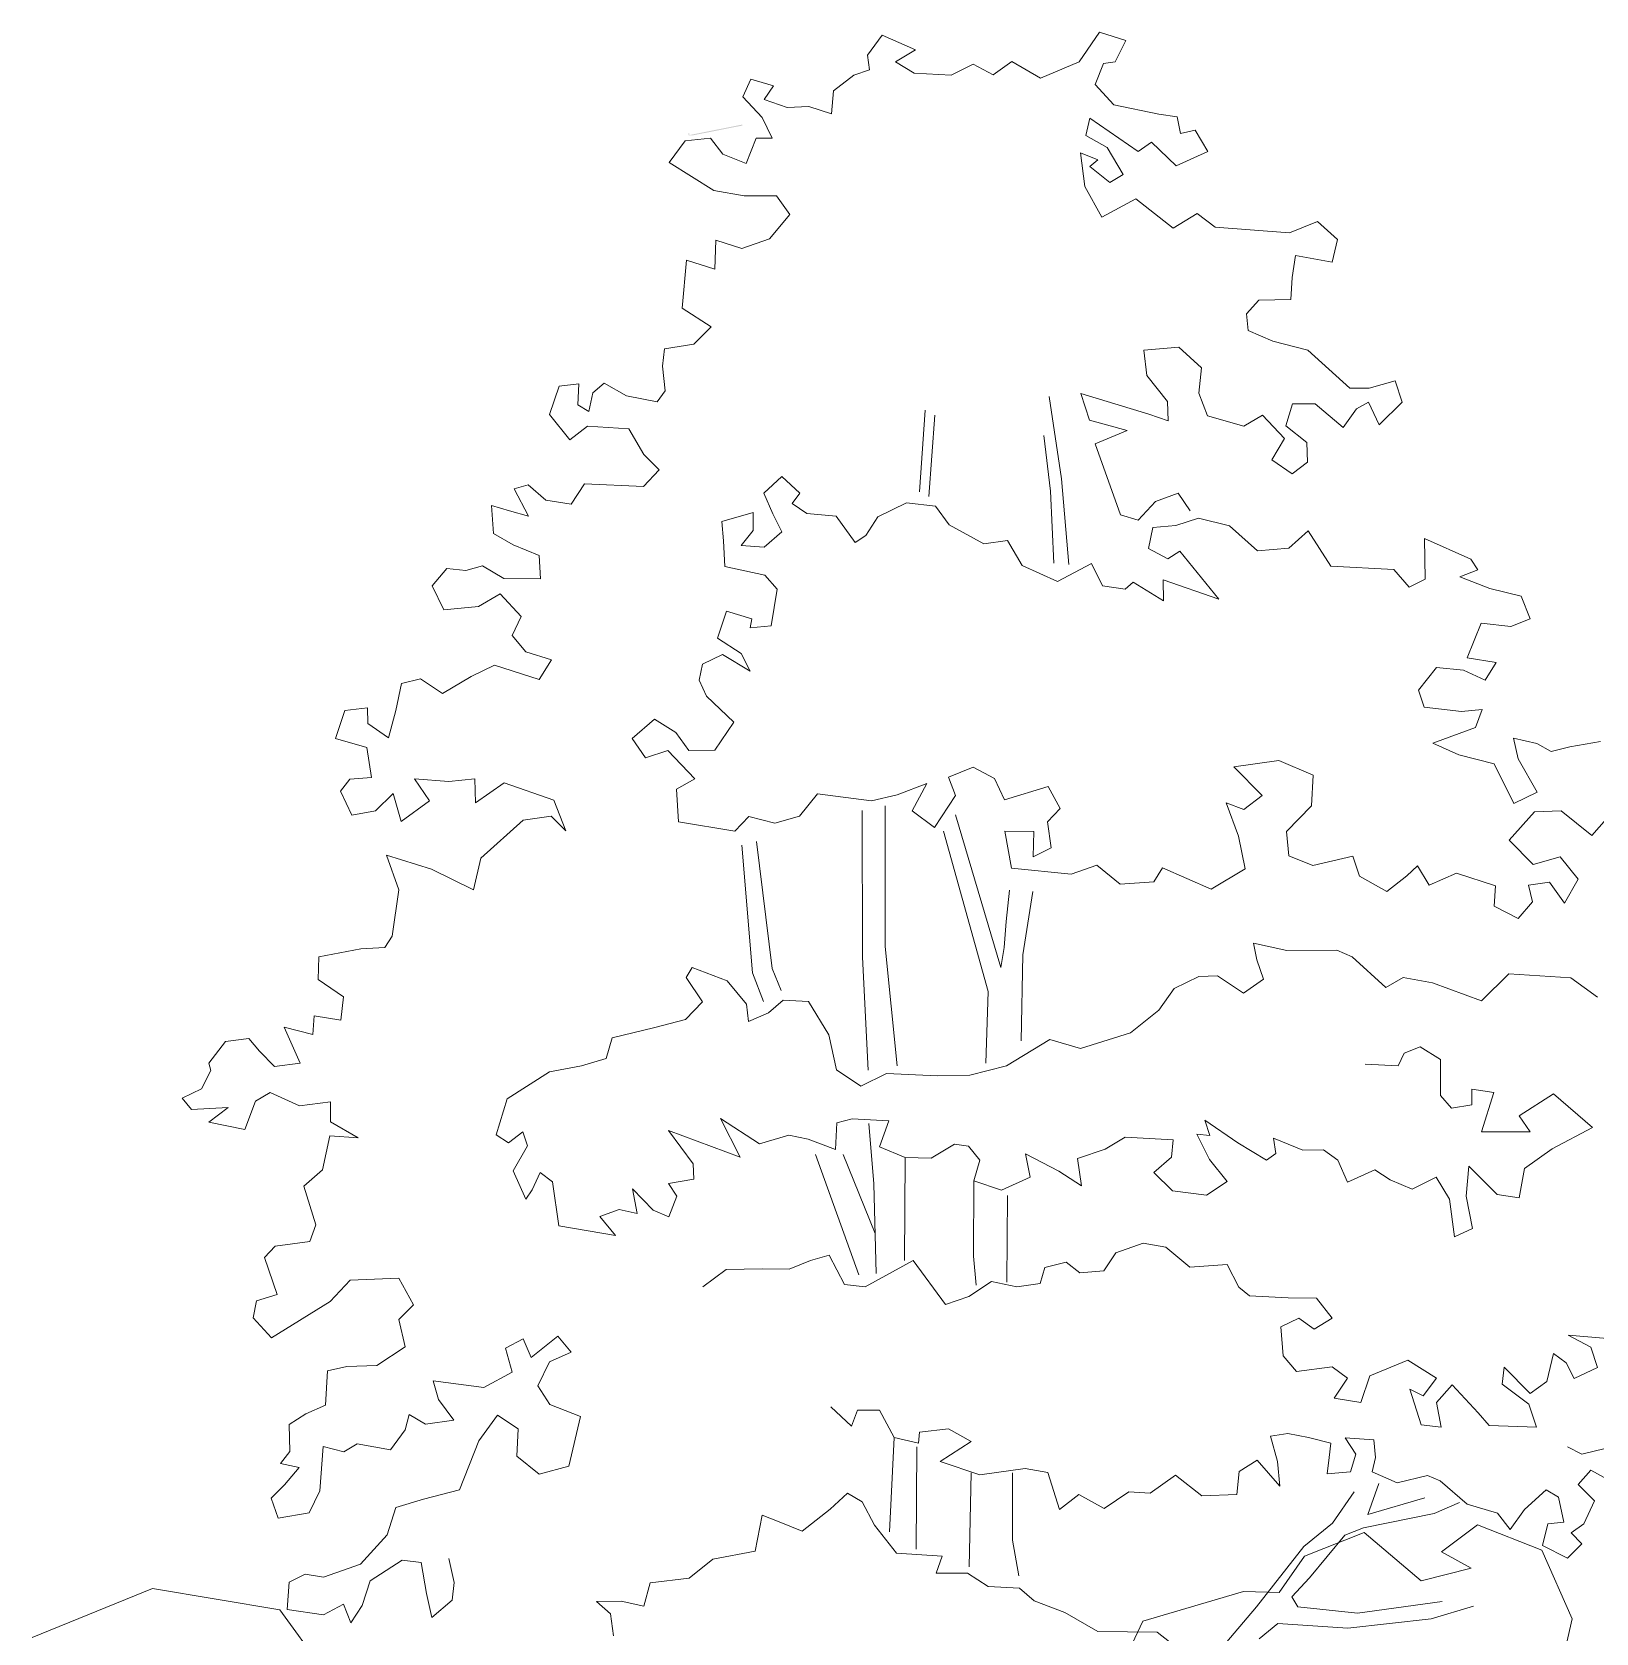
# Model space of a CAD drawing. Header units: millimetres. Extents: x -242231 to 419123, y -2399 to 525285.
# Drawn here: x -206093 to -202636, y 48426 to 51964 of the extents above; entities that cross this region are included whole.
import ezdxf

# ---------------------------------------------------------------- set-up
doc = ezdxf.new("R2010")
doc.units = ezdxf.units.MM

msp = doc.modelspace()

# ---------------------------------------------------------------- hatches: boundary and pattern name
at = {"linetype": 'Continuous', "lineweight": 0}
msp.add_hatch(color=255, dxfattribs=at).paths.add_polyline_path([(-204640.017, 51735.191), (-204633.059, 51735.191), (-204522.771, 51757.017), (-204523.175, 51759.06), (-204640.391, 51735.862), (-204640.391, 51740.139), (-204642.376, 51740.139), (-204641.381, 51735.108)], flags=0)

# ---------------------------------------------------------------- linework, layer by layer
at = {"color": 251, "linetype": 'Continuous', "lineweight": 15}
for p, q in [((-204246.143, 51912.497), (-204213.941, 51956.947)), ((-204213.941, 51956.947), (-204139.915, 51924.376)), ((-203778.667, 51897.726), (-203733.894, 51963.671)), ((-203733.894, 51963.671), (-203675.03, 51945.103)), ((-203675.03, 51945.103), (-203698.718, 51897.726)), ((-204241.651, 51880.021), (-204246.143, 51912.497)), ((-204139.915, 51924.376), (-204184.331, 51897.726)), ((-204321.293, 51833.361), (-204276.124, 51868.116)), ((-204276.124, 51868.116), (-204241.651, 51880.021)), ((-204184.331, 51897.726), (-204143.451, 51872.826)), ((-204143.451, 51872.826), (-204061.496, 51868.553)), ((-204061.496, 51868.553), (-204012.816, 51892.269)), ((-204012.816, 51892.269), (-203968.477, 51868.729)), ((-203968.477, 51868.729), (-203927.192, 51898.338)), ((-203927.192, 51898.338), (-203863.632, 51861.546)), ((-203863.632, 51861.546), (-203778.667, 51897.726)), ((-203724.903, 51894.292), (-203743.134, 51847.388)), ((-203698.718, 51897.726), (-203724.903, 51894.292)), ((-204522.073, 51820.429), (-204504.125, 51859.233)), ((-204504.125, 51859.233), (-204453.787, 51844.428)), ((-204453.787, 51844.428), (-204474.515, 51814.817)), ((-204325.627, 51783.152), (-204321.293, 51833.361)), ((-203743.134, 51847.388), (-203701.679, 51802.972)), ((-204479.168, 51774.74), (-204522.073, 51820.429)), ((-204474.515, 51814.817), (-204424.176, 51797.051)), ((-204424.176, 51797.051), (-204375.86, 51799.298)), ((-204375.86, 51799.298), (-204325.627, 51783.152)), ((-203701.679, 51802.972), (-203602.141, 51782.312)), ((-204456.748, 51728.946), (-204479.168, 51774.74)), ((-203754.978, 51773.361), (-203763.862, 51734.868)), ((-203648.38, 51699.335), (-203754.978, 51773.361)), ((-203602.141, 51782.312), (-203562.264, 51776.482)), ((-203562.264, 51776.482), (-203554.812, 51739.583)), ((-204649.217, 51723.024), (-204592.957, 51728.946)), ((-204592.957, 51728.946), (-204566.308, 51693.414)), ((-204514.41, 51672.793), (-204492.281, 51728.946)), ((-204492.281, 51728.946), (-204456.748, 51728.946)), ((-203763.862, 51734.868), (-203716.485, 51708.219)), ((-203554.812, 51739.583), (-203522.343, 51747.027)), ((-203522.343, 51747.027), (-203494.199, 51699.833)), ((-204684.75, 51675.647), (-204649.217, 51723.024)), ((-204566.308, 51693.414), (-204514.41, 51672.793)), ((-203737.212, 51681.568), (-203775.706, 51696.374)), ((-203775.706, 51696.374), (-203765.729, 51622.539)), ((-203716.485, 51708.219), (-203680.952, 51648.998)), ((-203618.77, 51720.063), (-203648.38, 51699.335)), ((-203564.499, 51667.605), (-203618.77, 51720.063)), ((-203494.199, 51699.833), (-203564.499, 51667.605)), ((-204585.907, 51613.598), (-204684.75, 51675.647)), ((-203754.978, 51666.763), (-203737.212, 51681.568)), ((-203710.563, 51631.231), (-203754.978, 51666.763)), ((-203765.729, 51622.539), (-203728.328, 51554.243)), ((-203680.952, 51648.998), (-203710.563, 51631.231)), ((-204518.705, 51601.913), (-204585.907, 51613.598)), ((-204447.094, 51601.311), (-204518.705, 51601.913)), ((-204418.224, 51560.763), (-204447.094, 51601.311)), ((-203728.328, 51554.243), (-203653.462, 51594.699)), ((-203653.462, 51594.699), (-203570.655, 51529.89)), ((-204462.671, 51506.866), (-204418.224, 51560.763)), ((-203570.655, 51529.89), (-203517.562, 51562.474)), ((-203517.562, 51562.474), (-203477.64, 51532.281)), ((-203477.64, 51532.281), (-203313.725, 51520.043)), ((-203313.725, 51520.043), (-203251.76, 51545.261)), ((-203251.76, 51545.261), (-203207.389, 51505.48)), ((-204583.362, 51439.375), (-204581.113, 51503.905)), ((-204581.113, 51503.905), (-204523.65, 51485.26)), ((-204523.65, 51485.26), (-204462.671, 51506.866)), ((-203207.389, 51505.48), (-203219.106, 51455.256)), ((-204655.547, 51353.601), (-204646.255, 51459.489)), ((-204646.255, 51459.489), (-204583.362, 51439.375)), ((-203300.341, 51469.867), (-203307.631, 51421.128)), ((-203219.106, 51455.256), (-203300.341, 51469.867)), ((-203307.631, 51421.128), (-203310.491, 51372.399)), ((-203310.491, 51372.399), (-203381.36, 51370.787)), ((-204591.979, 51312.38), (-204655.547, 51353.601)), ((-203381.36, 51370.787), (-203408.535, 51341.047)), ((-203408.535, 51341.047), (-203404.858, 51304.3)), ((-204630.295, 51273.917), (-204591.979, 51312.38)), ((-203404.858, 51304.3), (-203350.183, 51280.78)), ((-204695.242, 51263.459), (-204630.295, 51273.917)), ((-203558.343, 51267.096), (-203635.847, 51260.304)), ((-203508.056, 51221.419), (-203558.343, 51267.096)), ((-203350.183, 51280.78), (-203273.366, 51260.254)), ((-204699.598, 51225.061), (-204695.242, 51263.459)), ((-203635.847, 51260.304), (-203629.097, 51204.948)), ((-203273.366, 51260.254), (-203180.187, 51176.271)), ((-204693.588, 51170.442), (-204699.598, 51225.061)), ((-203629.097, 51204.948), (-203583.216, 51147.452)), ((-203513.855, 51165.301), (-203508.056, 51221.419)), ((-204948.923, 51118.28), (-204927.557, 51181.15)), ((-204927.557, 51181.15), (-204884.087, 51186.322)), ((-204884.087, 51186.322), (-204886.101, 51139.696)), ((-204862.413, 51124.89), (-204853.529, 51166.345)), ((-204853.529, 51166.345), (-204827.983, 51187.905)), ((-204827.983, 51187.905), (-204779.205, 51159.944)), ((-204779.205, 51159.944), (-204711.261, 51146.785)), ((-204711.261, 51146.785), (-204693.588, 51170.442)), ((-203624.505, 51119.32), (-203775.194, 51164.805)), ((-203775.194, 51164.805), (-203755.888, 51105.781)), ((-203494.565, 51115.137), (-203513.855, 51165.301)), ((-203180.187, 51176.271), (-203137.368, 51176.352)), ((-203137.368, 51176.352), (-203079.858, 51192.994)), ((-203079.858, 51192.994), (-203065.053, 51145.617)), ((-204886.101, 51139.696), (-204862.413, 51124.89)), ((-204131.541, 50947.478), (-204118.481, 51127.712)), ((-203817.879, 50975.9), (-203844.914, 51158.382)), ((-203583.216, 51147.452), (-203581.658, 51104.637)), ((-203307.101, 51142.07), (-203321.773, 51093.319)), ((-203256.9, 51142.165), (-203307.101, 51142.07)), ((-203195.339, 51089.357), (-203256.9, 51142.165)), ((-203165.728, 51130.812), (-203195.339, 51089.357)), ((-203138.786, 51145.344), (-203165.728, 51130.812)), ((-203115.391, 51095.28), (-203138.786, 51145.344)), ((-203065.053, 51145.617), (-203115.391, 51095.28)), ((-204903.867, 51062.708), (-204948.923, 51118.28)), ((-204865.374, 51092.318), (-204903.867, 51062.708)), ((-204773.581, 51086.396), (-204865.374, 51092.318)), ((-204110.645, 50937.029), (-204097.585, 51117.263)), ((-203755.888, 51105.781), (-203672.069, 51083.436)), ((-203581.658, 51104.637), (-203624.505, 51119.32)), ((-203414.457, 51092.318), (-203494.565, 51115.137)), ((-203373.495, 51116.844), (-203414.457, 51092.318)), ((-203324.672, 51065.259), (-203373.495, 51116.844)), ((-203321.773, 51093.319), (-203275.287, 51056.785)), ((-204740.57, 51030.085), (-204773.581, 51086.396)), ((-203841.535, 50948.866), (-203856.392, 51071.97)), ((-203672.069, 51083.436), (-203743.134, 51053.825)), ((-203743.134, 51053.825), (-203686.874, 50896.888)), ((-203352.636, 51017.957), (-203324.672, 51065.259)), ((-203275.287, 51056.785), (-203273.634, 51012.94)), ((-204706.546, 50996.191), (-204740.57, 51030.085)), ((-203307.544, 50987.037), (-203352.636, 51017.957)), ((-204741.01, 50959.07), (-204706.546, 50996.191)), ((-203273.634, 51012.94), (-203307.544, 50987.037)), ((-205026.866, 50954.24), (-204995.876, 50963.157)), ((-204995.66, 50893.927), (-205026.866, 50954.24)), ((-204995.876, 50963.157), (-204957.167, 50929.459)), ((-204900.906, 50920.576), (-204871.854, 50964.87)), ((-204871.854, 50964.87), (-204741.01, 50959.07)), ((-204475.514, 50944.903), (-204435.819, 50981.289)), ((-204435.819, 50981.289), (-204396.124, 50944.903)), ((-203834.776, 50790.039), (-203841.535, 50948.866)), ((-203800.983, 50786.66), (-203817.879, 50975.9)), ((-205072.449, 50855.228), (-205076.997, 50917.232)), ((-205076.997, 50917.232), (-205037.115, 50905.771)), ((-204957.167, 50929.459), (-204900.906, 50920.576)), ((-204455.666, 50898.593), (-204475.514, 50944.903)), ((-204396.124, 50944.903), (-204412.663, 50921.747)), ((-204412.663, 50921.747), (-204380.055, 50899.362)), ((-204223.533, 50892.276), (-204160.102, 50923.403)), ((-204160.102, 50923.403), (-204095.86, 50916.143)), ((-204095.86, 50916.143), (-204065.513, 50874.859)), ((-203648.38, 50885.044), (-203609.886, 50926.499)), ((-203609.886, 50926.499), (-203559.549, 50944.266)), ((-203559.549, 50944.266), (-203532.899, 50905.772)), ((-205037.115, 50905.771), (-204995.66, 50893.927)), ((-204568.134, 50882.053), (-204498.67, 50901.9)), ((-204564.827, 50839.05), (-204568.134, 50882.053)), ((-204498.67, 50901.9), (-204498.67, 50862.206)), ((-204435.819, 50858.898), (-204455.666, 50898.593)), ((-204380.055, 50899.362), (-204315.816, 50893.578)), ((-204315.816, 50893.578), (-204273.733, 50835.742)), ((-204250.03, 50850.884), (-204223.533, 50892.276)), ((-203686.874, 50896.888), (-203648.38, 50885.044)), ((-203564.977, 50872.857), (-203514.807, 50889.194)), ((-203514.807, 50889.194), (-203446.333, 50872.734)), ((-205029.583, 50830.208), (-205072.449, 50855.228)), ((-204498.67, 50862.206), (-204525.132, 50829.127)), ((-204474.41, 50825.358), (-204435.819, 50858.898)), ((-204273.733, 50835.742), (-204250.03, 50850.884)), ((-204065.513, 50874.859), (-203989.254, 50832.435)), ((-203625.388, 50822.511), (-203615.464, 50868.821)), ((-203615.464, 50868.821), (-203564.977, 50872.857)), ((-203446.333, 50872.734), (-203384.737, 50817.093)), ((-203315.354, 50823.13), (-203272.608, 50861.601)), ((-203272.608, 50861.601), (-203222.259, 50783.441)), ((-203015.664, 50844.37), (-202912.961, 50798.795)), ((-203014.017, 50754.307), (-203015.664, 50844.37)), ((-204971.955, 50806.693), (-205029.583, 50830.208)), ((-204968.904, 50755.022), (-204971.955, 50806.693)), ((-204561.519, 50782.816), (-204564.827, 50839.05)), ((-204525.132, 50829.127), (-204474.41, 50825.358)), ((-203989.254, 50832.435), (-203936.992, 50839.667)), ((-203936.992, 50839.667), (-203904.404, 50785.099)), ((-203582.385, 50799.356), (-203625.388, 50822.511)), ((-203556.011, 50816.766), (-203582.385, 50799.356)), ((-203469.917, 50710.042), (-203556.011, 50816.766)), ((-203384.737, 50817.093), (-203315.354, 50823.13)), ((-205208.069, 50739.802), (-205176.285, 50778.446)), ((-205176.285, 50778.446), (-205134.308, 50773.902)), ((-205134.308, 50773.902), (-205097.415, 50784.308)), ((-205097.415, 50784.308), (-205050.115, 50756.344)), ((-204472.817, 50763.347), (-204561.519, 50782.816)), ((-203904.404, 50785.099), (-203826.082, 50749.073)), ((-203826.082, 50749.073), (-203751.087, 50789.432)), ((-203751.087, 50789.432), (-203727.139, 50739.664)), ((-203222.259, 50783.441), (-203082.894, 50776.2)), ((-203082.894, 50776.2), (-203049.419, 50736.522)), ((-202897.413, 50775.2), (-202937.347, 50759.661)), ((-202912.961, 50798.795), (-202897.413, 50775.2)), ((-205182.867, 50686.696), (-205208.069, 50739.802)), ((-205050.115, 50756.344), (-204968.904, 50755.022)), ((-204446.18, 50732.392), (-204472.817, 50763.347)), ((-203727.139, 50739.664), (-203676.924, 50732.377)), ((-203676.924, 50732.377), (-203659.235, 50747.914)), ((-203659.235, 50747.914), (-203592.309, 50706.735)), ((-203592.309, 50706.735), (-203592.803, 50753.207)), ((-203592.803, 50753.207), (-203469.917, 50710.042)), ((-203049.419, 50736.522), (-203014.017, 50754.307)), ((-202937.347, 50759.661), (-202870.757, 50733.909)), ((-205057.843, 50722.185), (-205106.103, 50694.224)), ((-205011.566, 50672.257), (-205057.843, 50722.185)), ((-204459.314, 50651.158), (-204446.18, 50732.392)), ((-202870.757, 50733.909), (-202801.724, 50716.659)), ((-202801.724, 50716.659), (-202781.877, 50667.04)), ((-205106.103, 50694.224), (-205182.867, 50686.696)), ((-205031.193, 50630.393), (-205011.566, 50672.257)), ((-204578.058, 50624.037), (-204558.21, 50683.579)), ((-204558.21, 50683.579), (-204501.977, 50667.04)), ((-204501.977, 50667.04), (-204505.816, 50646.641)), ((-202781.877, 50667.04), (-202824.826, 50649.836)), ((-205001.082, 50594.022), (-205031.193, 50630.393)), ((-204505.816, 50646.641), (-204459.314, 50651.158)), ((-202889.806, 50657.094), (-202920.808, 50581.035)), ((-202824.826, 50649.836), (-202889.806, 50657.094)), ((-204944.94, 50576.411), (-205001.082, 50594.022)), ((-204525.641, 50590.496), (-204578.058, 50624.037)), ((-205122.05, 50539.161), (-205070.42, 50564.36)), ((-205070.42, 50564.36), (-204971.972, 50532.678)), ((-204971.972, 50532.678), (-204944.94, 50576.411)), ((-204618.548, 50531.259), (-204611.234, 50566.709)), ((-204611.234, 50566.709), (-204566.978, 50588.203)), ((-204566.978, 50588.203), (-204505.285, 50551.264)), ((-204505.285, 50551.264), (-204525.641, 50590.496)), ((-202988.546, 50559.458), (-203028.316, 50509.181)), ((-202929.475, 50553.664), (-202988.546, 50559.458)), ((-202920.808, 50581.035), (-202857.157, 50570.042)), ((-202857.157, 50570.042), (-202881.113, 50531.417)), ((-205288.804, 50464.574), (-205276.316, 50524.103)), ((-205276.316, 50524.103), (-205234.255, 50534.519)), ((-205234.255, 50534.519), (-205185.469, 50502.129)), ((-205185.469, 50502.129), (-205122.05, 50539.161)), ((-204602.24, 50495.854), (-204618.548, 50531.259)), ((-202881.113, 50531.417), (-202929.475, 50553.664)), ((-204541.671, 50438.795), (-204602.24, 50495.854)), ((-203028.316, 50509.181), (-203016.433, 50471.552)), ((-205422.052, 50402.391), (-205401.325, 50464.574)), ((-205401.325, 50464.574), (-205350.987, 50470.495)), ((-205350.987, 50470.495), (-205350.71, 50435.372)), ((-205304.878, 50403.714), (-205288.804, 50464.574)), ((-203016.433, 50471.552), (-202933.73, 50462.113)), ((-202933.73, 50462.113), (-202887.968, 50466.629)), ((-202887.968, 50466.629), (-202902.657, 50426.735)), ((-205350.71, 50435.372), (-205304.878, 50403.714)), ((-204766.608, 50402.409), (-204716.989, 50445.412)), ((-204716.989, 50445.412), (-204670.006, 50415.994)), ((-204670.006, 50415.994), (-204640.908, 50375.946)), ((-204583.556, 50376.294), (-204541.671, 50438.795)), ((-202902.657, 50426.735), (-202996.889, 50392.485)), ((-205352.824, 50382.214), (-205422.052, 50402.391)), ((-205342.104, 50316.521), (-205352.824, 50382.214)), ((-204736.837, 50359.407), (-204766.608, 50402.409)), ((-202996.889, 50392.485), (-202939.454, 50366.13)), ((-202808.029, 50357.52), (-202818.451, 50403.272)), ((-202818.451, 50403.272), (-202766.752, 50391.558)), ((-202766.752, 50391.558), (-202735.711, 50373.898)), ((-202735.711, 50373.898), (-202694.39, 50384.312)), ((-202694.39, 50384.312), (-202626.406, 50395.793)), ((-204687.218, 50375.946), (-204736.837, 50359.407)), ((-204627.676, 50313.095), (-204687.218, 50375.946)), ((-204640.908, 50375.946), (-204583.556, 50376.294)), ((-203337.347, 50353.561), (-203436.838, 50339.559)), ((-203261.246, 50321.222), (-203337.347, 50353.561)), ((-202939.454, 50366.13), (-202861.266, 50346.175)), ((-202861.266, 50346.175), (-202818.177, 50258.574)), ((-202766.547, 50283.774), (-202808.029, 50357.52)), ((-205410.963, 50286.13), (-205390.343, 50312.747)), ((-205390.343, 50312.747), (-205342.104, 50316.521)), ((-205171.811, 50307.256), (-205247.123, 50313.019)), ((-205247.123, 50313.019), (-205214.547, 50264.356)), ((-205114.102, 50313.56), (-205171.811, 50307.256)), ((-205112.66, 50260.12), (-205114.102, 50313.56)), ((-204668.292, 50290.495), (-204627.676, 50313.095)), ((-204012.818, 50338.989), (-204067.407, 50316.737)), ((-204067.407, 50316.737), (-204052.105, 50276.709)), ((-203965.522, 50313.978), (-204012.818, 50338.989)), ((-203943.285, 50266.772), (-203965.522, 50313.978)), ((-203436.838, 50339.559), (-203373.988, 50276.709)), ((-203264.828, 50253.554), (-203261.246, 50321.222)), ((-205385.762, 50233.024), (-205410.963, 50286.13)), ((-205294.727, 50280.988), (-205333.22, 50242.495)), ((-205276.96, 50218.805), (-205294.727, 50280.988)), ((-205048.959, 50304.676), (-205112.66, 50260.12)), ((-204939.401, 50266.183), (-205048.959, 50304.676)), ((-204663.724, 50218.155), (-204668.292, 50290.495)), ((-204356.43, 50280.017), (-204396.502, 50230.475)), ((-204237.105, 50264.738), (-204356.43, 50280.017)), ((-204181.024, 50278.133), (-204237.105, 50264.738)), ((-204114.954, 50303.172), (-204181.024, 50278.133)), ((-204147.736, 50242.759), (-204114.954, 50303.172)), ((-204052.105, 50276.709), (-204098.203, 50205.941)), ((-203847.016, 50296.556), (-203943.285, 50266.772)), ((-203820.7, 50247.811), (-203847.016, 50296.556)), ((-203373.988, 50276.709), (-203414.658, 50245.629)), ((-202818.177, 50258.574), (-202766.547, 50283.774)), ((-205333.22, 50242.495), (-205385.762, 50233.024)), ((-205214.547, 50264.356), (-205276.96, 50218.805)), ((-204912.751, 50198.078), (-204939.401, 50266.183)), ((-204257.735, 50243.29), (-204257.194, 49919.457)), ((-204207.576, 50253.554), (-204207.576, 49942.613)), ((-204098.203, 50205.941), (-204147.736, 50242.759)), ((-203848.697, 50218.228), (-203820.7, 50247.811)), ((-203414.658, 50245.629), (-203453.377, 50260.17)), ((-203453.377, 50260.17), (-203426.358, 50186.547)), ((-203320.07, 50197.085), (-203264.828, 50253.554)), ((-202771.953, 50240.322), (-202828.187, 50177.472)), ((-202713.315, 50242.533), (-202771.953, 50240.322)), ((-202645.292, 50188.032), (-202713.315, 50242.533)), ((-205100.617, 50138.332), (-205007.504, 50221.766)), ((-205007.504, 50221.766), (-204945.322, 50230.649)), ((-204945.322, 50230.649), (-204912.751, 50198.078)), ((-204539.66, 50197.719), (-204663.724, 50218.155)), ((-204508.715, 50230.262), (-204539.66, 50197.719)), ((-204451.104, 50215.606), (-204508.715, 50230.262)), ((-204396.502, 50230.475), (-204451.104, 50215.606)), ((-204052.105, 50233.707), (-203951.44, 49896.154)), ((-203840.4, 50160.933), (-203848.697, 50218.228)), ((-202612.879, 50225.006), (-202645.292, 50188.032)), ((-204456.848, 49894.362), (-204491.636, 50174.86)), ((-203979.331, 49843.376), (-204078.568, 50197.319)), ((-203928.234, 50116.197), (-203942.944, 50197.319)), ((-203942.944, 50197.319), (-203878.924, 50196.761)), ((-203878.924, 50196.761), (-203880.094, 50141.085)), ((-203426.358, 50186.547), (-203411.455, 50114.226)), ((-203314.799, 50143.202), (-203320.07, 50197.085)), ((-202828.187, 50177.472), (-202775.103, 50124.294)), ((-205282.093, 50067.853), (-205309.532, 50144.779)), ((-205309.532, 50144.779), (-205209.831, 50113.762)), ((-205116.725, 50068.168), (-205100.617, 50138.332)), ((-204500.577, 49884.645), (-204524.021, 50166.764)), ((-203880.094, 50141.085), (-203840.4, 50160.933)), ((-203262.344, 50121.893), (-203314.799, 50143.202)), ((-203173.793, 50142.732), (-203262.344, 50121.893)), ((-203158.975, 50098.084), (-203173.793, 50142.732)), ((-202775.103, 50124.294), (-202715.719, 50141.085)), ((-202715.719, 50141.085), (-202676.024, 50091.467)), ((-205209.831, 50113.762), (-205116.725, 50068.168)), ((-203796.061, 50102.422), (-203928.234, 50116.197)), ((-203739.254, 50122.463), (-203796.061, 50102.422)), ((-203688.108, 50080.784), (-203739.254, 50122.463)), ((-203594.546, 50116.831), (-203613.682, 50085.789)), ((-203486.673, 50069.788), (-203594.546, 50116.831)), ((-203411.455, 50114.226), (-203486.673, 50069.788)), ((-203098.343, 50064.62), (-203158.975, 50098.084)), ((-203054.113, 50098.664), (-203098.343, 50064.62)), ((-203030.531, 50120.856), (-203054.113, 50098.664)), ((-203005.349, 50078.085), (-203030.531, 50120.856)), ((-202944.863, 50104.778), (-203005.349, 50078.085)), ((-202858.52, 50076.985), (-202944.863, 50104.778)), ((-205296.664, 49965.947), (-205282.093, 50067.853)), ((-203939.821, 49998.055), (-203932.571, 50067.465)), ((-203880.888, 50064.61), (-203902.769, 49924.3)), ((-203613.682, 50085.789), (-203688.108, 50080.784)), ((-202861.266, 50031.926), (-202858.52, 50076.985)), ((-202738.874, 50084.852), (-202785.185, 50078.236)), ((-202785.185, 50078.236), (-202776.423, 50041.609)), ((-202705.795, 50038.541), (-202738.874, 50084.852)), ((-202676.024, 50091.467), (-202705.795, 50038.541)), ((-202808.097, 50004.636), (-202861.266, 50031.926)), ((-202776.423, 50041.609), (-202808.097, 50004.636)), ((-203944.142, 49940.464), (-203939.821, 49998.055)), ((-205312.858, 49940.816), (-205296.664, 49965.947)), ((-205458.991, 49919.867), (-205365.792, 49937.505)), ((-205365.792, 49937.505), (-205312.858, 49940.816)), ((-204207.576, 49942.613), (-204180.731, 49678.768)), ((-203951.44, 49896.154), (-203944.142, 49940.464)), ((-203902.769, 49924.3), (-203906.558, 49734.215)), ((-203319.57, 49934.268), (-203393.426, 49950.369)), ((-203393.426, 49950.369), (-203385.973, 49913.471)), ((-203208.833, 49934.478), (-203319.57, 49934.268)), ((-203174.846, 49919.778), (-203208.833, 49934.478)), ((-205460.373, 49869.663), (-205458.991, 49919.867)), ((-204633.583, 49896.335), (-204646.83, 49874.162)), ((-204556.75, 49866.951), (-204633.583, 49896.335)), ((-204456.848, 49894.362), (-204437.412, 49845.774)), ((-204257.194, 49919.457), (-204244.903, 49669.601)), ((-203385.973, 49913.471), (-203371.127, 49870.681)), ((-203100.892, 49851.999), (-203174.846, 49919.778)), ((-205403.985, 49831.646), (-205460.373, 49869.663)), ((-204646.83, 49874.162), (-204611.292, 49820.337)), ((-204513.833, 49815.354), (-204556.75, 49866.951)), ((-204500.577, 49884.645), (-204476.283, 49821.48)), ((-203568.938, 49849.634), (-203602.807, 49802.321)), ((-203514.358, 49876.314), (-203568.938, 49849.634)), ((-203473.019, 49877.869), (-203514.358, 49876.314)), ((-203415.363, 49839.589), (-203473.019, 49877.869)), ((-203371.127, 49870.681), (-203415.363, 49839.589)), ((-203062.545, 49874.22), (-203100.892, 49851.999)), ((-202997.557, 49862.531), (-203062.545, 49874.22)), ((-202889.697, 49822.871), (-202997.557, 49862.531)), ((-202829.273, 49882.045), (-202889.697, 49822.871)), ((-202691.942, 49873.448), (-202829.273, 49882.045)), ((-202632.801, 49830.741), (-202691.942, 49873.448)), ((-205410, 49779.693), (-205403.985, 49831.646)), ((-204611.292, 49820.337), (-204648.129, 49781.14)), ((-204509.33, 49776.975), (-204513.833, 49815.354)), ((-204432.643, 49824.368), (-204465.072, 49796.253)), ((-204376.53, 49821.521), (-204432.643, 49824.368)), ((-204332.095, 49747.782), (-204376.53, 49821.521)), ((-203984.422, 49684.636), (-203979.331, 49843.376)), ((-205471.954, 49748.568), (-205469.08, 49789.915)), ((-205469.08, 49789.915), (-205410, 49779.693)), ((-204648.129, 49781.14), (-204718.968, 49763.287)), ((-204465.072, 49796.253), (-204509.33, 49776.975)), ((-203602.807, 49802.321), (-203664.725, 49752.002)), ((-205499.888, 49685.025), (-205535.475, 49764.689)), ((-205535.475, 49764.689), (-205471.954, 49748.568)), ((-204718.968, 49763.287), (-204810.468, 49740.966)), ((-204314.969, 49670.297), (-204332.095, 49747.782)), ((-203664.725, 49752.002), (-203775.336, 49717.582)), ((-205702.167, 49684.641), (-205664.858, 49733.191)), ((-205664.858, 49733.191), (-205613.682, 49739.44)), ((-205613.682, 49739.44), (-205590.004, 49711.431)), ((-205590.004, 49711.431), (-205556.719, 49677.535)), ((-204810.468, 49740.966), (-204823.669, 49695.17)), ((-203843.353, 49736.898), (-203939.215, 49679.132)), ((-203775.336, 49717.582), (-203843.353, 49736.898)), ((-203025.189, 49721.056), (-203059.918, 49707.163)), ((-202980.042, 49693.272), (-203025.189, 49721.056)), ((-205697.707, 49668.408), (-205702.167, 49684.641)), ((-205556.719, 49677.535), (-205499.888, 49685.025)), ((-204878.269, 49678.824), (-204949.179, 49665.489)), ((-204823.669, 49695.17), (-204878.269, 49678.824)), ((-203939.215, 49679.132), (-204020.384, 49658.306)), ((-203073.81, 49679.38), (-203146.741, 49682.853)), ((-203059.918, 49707.163), (-203073.81, 49679.38)), ((-202980.042, 49613.395), (-202980.042, 49693.272)), ((-205718.301, 49628.503), (-205697.707, 49668.408)), ((-204949.179, 49665.489), (-205042.947, 49606.449)), ((-204261.007, 49634.226), (-204314.969, 49670.297)), ((-204204.215, 49662.387), (-204261.007, 49634.226)), ((-204091.253, 49656.696), (-204204.215, 49662.387)), ((-204020.384, 49658.306), (-204091.253, 49656.696)), ((-205761.081, 49607.751), (-205718.301, 49628.503)), ((-205740.362, 49582.69), (-205761.081, 49607.751)), ((-205566.206, 49619.933), (-205598.653, 49600.677)), ((-205501.184, 49590.526), (-205566.206, 49619.933)), ((-205042.947, 49606.449), (-205067.258, 49526.573)), ((-202955.731, 49585.611), (-202980.042, 49613.395)), ((-202861.963, 49620.341), (-202910.583, 49627.287)), ((-202910.583, 49627.287), (-202910.583, 49592.558)), ((-202889.746, 49533.518), (-202861.963, 49620.341)), ((-202729.992, 49616.868), (-202806.396, 49568.247)), ((-202644.066, 49542.802), (-202729.992, 49616.868)), ((-205659.163, 49587.273), (-205740.362, 49582.69)), ((-205701.92, 49554.709), (-205659.163, 49587.273)), ((-205598.653, 49600.677), (-205622.158, 49538.619)), ((-205433.282, 49599.515), (-205501.184, 49590.526)), ((-205433.198, 49555.22), (-205433.282, 49599.515)), ((-202910.583, 49592.558), (-202955.731, 49585.611)), ((-202806.396, 49568.247), (-202782.086, 49533.518)), ((-205622.158, 49538.619), (-205701.92, 49554.709)), ((-205371.714, 49519.996), (-205433.198, 49555.22)), ((-205039.473, 49509.208), (-205008.218, 49533.518)), ((-205008.218, 49533.518), (-204997.799, 49502.263)), ((-204631.282, 49462.248), (-204686.053, 49535.968)), ((-204686.053, 49535.968), (-204527.955, 49477.209)), ((-204527.955, 49477.209), (-204570.936, 49562.764)), ((-204570.936, 49562.764), (-204485.193, 49506.821)), ((-204316.847, 49493.852), (-204314.007, 49552.917)), ((-204314.007, 49552.917), (-204280.064, 49561.841)), ((-204280.064, 49561.841), (-204199.031, 49557.828)), ((-204243.132, 49551.575), (-204232.304, 49418.072)), ((-204199.031, 49557.828), (-204219.41, 49499.943)), ((-203490.067, 49524.953), (-203500.466, 49558.893)), ((-203500.466, 49558.893), (-203428.023, 49508.83)), ((-202782.086, 49533.518), (-202889.746, 49533.518)), ((-202733.465, 49495.316), (-202644.066, 49542.802)), ((-205450.714, 49448.879), (-205434.616, 49524.211)), ((-205434.616, 49524.211), (-205371.714, 49519.996)), ((-205067.258, 49526.573), (-205039.473, 49509.208)), ((-204997.799, 49502.263), (-205029.055, 49446.696)), ((-204485.193, 49506.821), (-204420.264, 49526.138)), ((-204420.264, 49526.138), (-204377.428, 49517.361)), ((-204377.428, 49517.361), (-204316.847, 49493.852)), ((-204219.41, 49499.943), (-204163.259, 49476.426)), ((-204105.673, 49475.059), (-204054.054, 49506.164)), ((-204054.054, 49506.164), (-204023.039, 49501.792)), ((-204023.039, 49501.792), (-203997.88, 49470.834)), ((-203721.081, 49494.984), (-203676.837, 49521.646)), ((-203676.837, 49521.646), (-203570.517, 49515.202)), ((-203570.517, 49515.202), (-203574.137, 49477.545)), ((-203490.704, 49471.797), (-203518.126, 49527.852)), ((-203518.126, 49527.852), (-203490.067, 49524.953)), ((-203428.023, 49508.83), (-203364.46, 49470.561)), ((-203343.818, 49485.365), (-203349.05, 49519.314)), ((-203349.05, 49519.314), (-203284.034, 49492.861)), ((-204629.741, 49428.291), (-204631.282, 49462.248)), ((-204361.277, 49482.97), (-204265.307, 49217.208)), ((-204299.757, 49482.97), (-204229.33, 49308.232)), ((-204163.259, 49476.426), (-204164.303, 49249.043)), ((-204163.259, 49476.426), (-204105.673, 49475.059)), ((-203997.88, 49470.834), (-204011.081, 49425.038)), ((-203886.47, 49432.804), (-203896.889, 49484.897)), ((-203896.889, 49484.897), (-203823.606, 49446.065)), ((-203782.283, 49474.478), (-203721.081, 49494.984)), ((-203773.343, 49413.677), (-203782.283, 49474.478)), ((-203574.137, 49477.545), (-203613.199, 49443.511)), ((-203451.484, 49423.147), (-203490.704, 49471.797)), ((-203364.46, 49470.561), (-203343.818, 49485.365)), ((-203284.034, 49492.861), (-203238.264, 49493.687)), ((-203238.264, 49493.687), (-203207.214, 49470.86)), ((-203207.214, 49470.86), (-203185.712, 49422.176)), ((-202794.497, 49452.45), (-202733.465, 49495.316)), ((-205491.939, 49413.442), (-205450.714, 49448.879)), ((-205029.055, 49446.696), (-205001.272, 49384.183)), ((-204987.38, 49405.02), (-204970.016, 49443.223)), ((-204970.016, 49443.223), (-204942.232, 49422.385)), ((-204685.83, 49419.325), (-204629.741, 49428.291)), ((-204011.081, 49425.038), (-204012.241, 49258.19)), ((-204011.081, 49425.038), (-203950.506, 49404.482)), ((-203950.506, 49404.482), (-203886.47, 49432.804)), ((-203823.606, 49446.065), (-203773.343, 49413.677)), ((-203613.199, 49443.511), (-203572.519, 49402.985)), ((-203185.712, 49422.176), (-203125.226, 49448.868)), ((-203125.226, 49448.868), (-203091.225, 49426.785)), ((-203091.225, 49426.785), (-203042.461, 49406.207)), ((-203042.461, 49406.207), (-202989.358, 49432.884)), ((-202989.358, 49432.884), (-202959.735, 49384.217)), ((-202923.493, 49391.108), (-202917.529, 49457.114)), ((-202917.529, 49457.114), (-202854.924, 49394.752)), ((-202806.186, 49387.461), (-202794.497, 49452.45)), ((-205465.249, 49327.778), (-205491.939, 49413.442)), ((-205001.272, 49384.183), (-204987.38, 49405.02)), ((-204942.232, 49422.385), (-204928.341, 49325.144)), ((-204755.1, 49352.751), (-204765.538, 49407.361)), ((-204765.538, 49407.361), (-204719.678, 49360.202)), ((-204667.874, 49391.128), (-204685.83, 49419.325)), ((-204685.691, 49345.5), (-204667.874, 49391.128)), ((-204232.304, 49418.072), (-204226.954, 49220.494)), ((-203937.195, 49392.694), (-203938.306, 49200.747)), ((-203572.519, 49402.985), (-203497.199, 49393.53)), ((-203497.199, 49393.53), (-203451.484, 49423.147)), ((-202909.411, 49319.346), (-202923.493, 49391.108)), ((-202854.924, 49394.752), (-202806.186, 49387.461)), ((-204838.046, 49345.982), (-204794.982, 49361.534)), ((-204794.982, 49361.534), (-204755.1, 49352.751)), ((-204719.678, 49360.202), (-204685.691, 49345.5)), ((-202959.735, 49384.217), (-202948.786, 49300.833)), ((-205478.467, 49290.839), (-205465.249, 49327.778)), ((-204928.341, 49325.144), (-204803.317, 49304.306)), ((-204803.317, 49304.306), (-204838.046, 49345.982)), ((-202948.786, 49300.833), (-202909.411, 49319.346)), ((-205555.225, 49280.359), (-205478.467, 49290.839)), ((-203697.761, 49266.171), (-203637.264, 49286.957)), ((-203637.264, 49286.957), (-203587.046, 49278.193)), ((-205578.802, 49255.214), (-205555.225, 49280.359)), ((-205550.594, 49174.059), (-205578.802, 49255.214)), ((-204419.7, 49229.362), (-204372.488, 49248.646)), ((-204372.488, 49248.646), (-204331.168, 49260.537)), ((-204331.168, 49260.537), (-204297.086, 49195.636)), ((-204251.305, 49190.555), (-204145.108, 49249.079)), ((-204145.108, 49249.079), (-204074.052, 49151.764)), ((-204012.241, 49258.19), (-204006.213, 49194.712)), ((-203724.263, 49226.255), (-203697.761, 49266.171)), ((-203587.046, 49278.193), (-203533.808, 49233.999)), ((-204610.095, 49190.612), (-204558.491, 49229.099)), ((-204558.491, 49229.099), (-204478.763, 49230.727)), ((-204478.763, 49230.727), (-204419.7, 49229.362)), ((-203864.476, 49197.935), (-203854.208, 49233.39)), ((-203854.208, 49233.39), (-203806.983, 49245.292)), ((-203806.983, 49245.292), (-203777.408, 49221.724)), ((-203777.408, 49221.724), (-203724.263, 49226.255)), ((-203533.808, 49233.999), (-203451.136, 49240.062)), ((-203451.136, 49240.062), (-203425.94, 49189.909)), ((-205389.714, 49205.372), (-205433.92, 49158.039)), ((-205281.939, 49210.006), (-205389.714, 49205.372)), ((-205249.344, 49151.007), (-205281.939, 49210.006)), ((-204297.086, 49195.636), (-204251.305, 49190.555)), ((-204022.408, 49169.58), (-203972.268, 49202.16)), ((-203972.268, 49202.16), (-203916.139, 49190.454)), ((-203916.139, 49190.454), (-203864.476, 49197.935)), ((-203425.94, 49189.909), (-203402.28, 49170.76)), ((-205603.649, 49122.281), (-205596.816, 49159.563)), ((-205596.816, 49159.563), (-205550.594, 49174.059)), ((-205433.92, 49158.039), (-205563.7, 49078.061)), ((-205281.765, 49118.463), (-205249.344, 49151.007)), ((-204074.052, 49151.764), (-204022.408, 49169.58)), ((-203402.28, 49170.76), (-203316.635, 49166.493)), ((-203254.041, 49165.993), (-203316.635, 49166.493)), ((-203219.626, 49121.744), (-203254.041, 49165.993)), ((-205563.7, 49078.061), (-205603.649, 49122.281)), ((-205268.078, 49058.07), (-205281.765, 49118.463)), ((-203332.705, 49102.078), (-203293.374, 49121.744)), ((-203293.374, 49121.744), (-203258.958, 49097.16)), ((-203258.958, 49097.16), (-203219.626, 49121.744)), ((-205007.504, 49075.836), (-205045.999, 49055.108)), ((-204989.738, 49034.382), (-205007.504, 49075.836)), ((-204930.517, 49081.759), (-204989.738, 49034.382)), ((-204900.906, 49046.226), (-204930.517, 49081.759)), ((-203327.789, 49038.163), (-203332.705, 49102.078)), ((-202610.696, 49076.291), (-202697.823, 49083.507)), ((-202697.823, 49083.507), (-202647.572, 49057.026)), ((-205330.296, 49016.491), (-205268.078, 49058.07)), ((-205045.999, 49055.108), (-205031.193, 49001.81)), ((-204949.374, 49024.599), (-204900.906, 49046.226)), ((-203298.29, 49003.747), (-203327.789, 49038.163)), ((-202730.23, 49043.58), (-202744.878, 48981.54)), ((-202702.138, 49022.964), (-202730.23, 49043.58)), ((-202647.572, 49057.026), (-202632.748, 49012.582)), ((-205443.821, 48929.163), (-205439.818, 49004.771)), ((-205439.818, 49004.771), (-205396.735, 49014.89)), ((-205396.735, 49014.89), (-205330.296, 49016.491)), ((-205031.193, 49001.81), (-205093.964, 48968.217)), ((-204974.932, 48972.199), (-204949.374, 49024.599)), ((-203219.626, 49013.58), (-203298.29, 49003.747)), ((-203185.21, 48988.998), (-203219.626, 49013.58)), ((-203052.464, 49028.329), (-203136.044, 48993.914)), ((-202988.549, 48988.998), (-203052.464, 49028.329)), ((-202839.434, 49013.105), (-202843.792, 48975.446)), ((-202781.739, 48954.893), (-202839.434, 49013.105)), ((-202684.841, 48988.271), (-202702.138, 49022.964)), ((-202632.748, 49012.582), (-202684.841, 48988.271)), ((-205093.964, 48968.217), (-205206.205, 48982.769)), ((-205206.205, 48982.769), (-205194.316, 48941.449)), ((-204948.283, 48930.745), (-204974.932, 48972.199)), ((-203214.709, 48944.748), (-203185.21, 48988.998)), ((-203136.044, 48993.914), (-203155.711, 48934.915)), ((-203018.048, 48949.665), (-202988.549, 48988.998)), ((-202954.133, 48974.248), (-202988.549, 48934.915)), ((-202896.689, 48911.868), (-202954.133, 48974.248)), ((-202843.792, 48975.446), (-202784.648, 48931.263)), ((-202744.878, 48981.54), (-202781.739, 48954.893)), ((-205194.316, 48941.449), (-205160.269, 48895.742)), ((-204880.18, 48904.094), (-204948.283, 48930.745)), ((-203155.711, 48934.915), (-203214.709, 48944.748)), ((-203022.964, 48885.75), (-203047.547, 48964.414)), ((-203047.547, 48964.414), (-203018.048, 48949.665)), ((-202988.549, 48934.915), (-202978.716, 48880.833)), ((-202784.648, 48931.263), (-202768.191, 48880.611)), ((-205524.208, 48886.192), (-205487.195, 48910.017)), ((-205487.195, 48910.017), (-205443.821, 48929.163)), ((-205259.22, 48908.842), (-205268.013, 48874.866)), ((-205222.842, 48887.24), (-205259.22, 48908.842)), ((-205160.269, 48895.742), (-205222.842, 48887.24)), ((-205105.552, 48850.074), (-205063.764, 48907.055)), ((-205063.764, 48907.055), (-205018.489, 48876.817)), ((-204906.119, 48794.347), (-204880.18, 48904.094)), ((-204281.727, 48882.646), (-204327.579, 48925.378)), ((-204268.506, 48918.108), (-204281.727, 48882.646)), ((-204219.781, 48918.2), (-204268.506, 48918.108)), ((-204187.184, 48857.726), (-204219.781, 48918.2)), ((-202872.378, 48884.084), (-202896.689, 48911.868)), ((-205522.728, 48827.108), (-205524.208, 48886.192)), ((-205268.013, 48874.866), (-205300.412, 48830.51)), ((-205018.489, 48876.817), (-205021.327, 48816.275)), ((-204131.099, 48869.644), (-204133.268, 48845.278)), ((-204067.624, 48877.147), (-204131.099, 48869.644)), ((-204017.369, 48849.189), (-204067.624, 48877.147)), ((-203317.541, 48866.76), (-203355.919, 48860.782)), ((-203355.919, 48860.782), (-203340.015, 48805.053)), ((-203271.754, 48857.989), (-203317.541, 48866.76)), ((-202978.716, 48880.833), (-203022.964, 48885.75)), ((-202768.191, 48880.611), (-202872.378, 48884.084)), ((-205543.455, 48800.457), (-205522.728, 48827.108)), ((-205449.552, 48837.609), (-205456.75, 48740.146)), ((-205403.759, 48825.884), (-205449.552, 48837.609)), ((-205374.262, 48843.658), (-205403.759, 48825.884)), ((-205300.412, 48830.51), (-205374.262, 48843.658)), ((-205148.166, 48742.209), (-205105.552, 48850.074)), ((-204187.184, 48857.726), (-204197.836, 48649.429)), ((-204133.268, 48845.278), (-204187.184, 48857.726)), ((-204136.943, 48837.15), (-204138.63, 48610.902)), ((-204085.613, 48805.053), (-204017.369, 48849.189)), ((-203271.754, 48857.989), (-203222.422, 48844.973)), ((-203222.422, 48844.973), (-203226.386, 48813.263)), ((-203166.928, 48821.19), (-203190.711, 48856.865)), ((-203190.711, 48856.865), (-203127.29, 48852.901)), ((-203127.29, 48852.901), (-203123.326, 48813.263)), ((-202667.488, 48821.19), (-202699.198, 48837.046)), ((-202615.959, 48833.082), (-202667.488, 48821.19)), ((-205502.001, 48791.574), (-205543.455, 48800.457)), ((-205534.572, 48753.081), (-205502.001, 48791.574)), ((-205021.327, 48816.275), (-204971.972, 48776.769)), ((-204971.972, 48776.769), (-204906.119, 48794.347)), ((-203998.035, 48775.401), (-204085.613, 48805.053)), ((-203897.658, 48788.88), (-203998.035, 48775.401)), ((-203847.441, 48780.117), (-203897.658, 48788.88)), ((-203385.348, 48807.571), (-203425.166, 48782.395)), ((-203335.038, 48750.084), (-203385.348, 48807.571)), ((-203340.015, 48805.053), (-203335.038, 48750.084)), ((-203226.386, 48813.263), (-203230.349, 48777.588)), ((-203178.82, 48781.552), (-203166.928, 48821.19)), ((-203123.326, 48813.263), (-203131.254, 48781.552)), ((-205564.183, 48723.471), (-205534.572, 48753.081)), ((-204017.237, 48779.795), (-204021.299, 48571.775)), ((-203925.695, 48779.968), (-203925.677, 48631.145)), ((-203821.864, 48698.539), (-203847.441, 48780.117)), ((-203565.419, 48774.746), (-203621.45, 48734.775)), ((-203507.749, 48729.084), (-203565.419, 48774.746)), ((-203425.166, 48782.395), (-203430.237, 48731.447)), ((-203230.349, 48777.588), (-203178.82, 48781.552)), ((-203140.281, 48687.694), (-203116.511, 48756.123)), ((-203131.254, 48781.552), (-203075.761, 48757.769)), ((-203075.761, 48757.769), (-203008.376, 48773.624)), ((-203008.376, 48773.624), (-202980.629, 48761.733)), ((-202980.629, 48761.733), (-202921.172, 48710.203)), ((-202675.416, 48753.805), (-202647.669, 48785.516)), ((-202639.742, 48718.131), (-202675.416, 48753.805)), ((-202647.669, 48785.516), (-202611.995, 48765.697)), ((-205548.916, 48679.435), (-205564.183, 48723.471)), ((-205456.75, 48740.146), (-205480.281, 48691.377)), ((-205288.804, 48702.743), (-205227.857, 48721.387)), ((-205227.857, 48721.387), (-205148.166, 48742.209)), ((-204328.626, 48699.471), (-204290.304, 48734.98)), ((-204290.304, 48734.98), (-204257.785, 48715.848)), ((-203779.429, 48731.521), (-203821.864, 48698.539)), ((-203723.264, 48700.621), (-203779.429, 48731.521)), ((-203668.703, 48737.637), (-203723.264, 48700.621)), ((-203621.45, 48734.775), (-203668.703, 48737.637)), ((-203430.237, 48731.447), (-203507.749, 48729.084)), ((-203218.397, 48668.573), (-203171.094, 48737.782)), ((-203014.768, 48724.33), (-203140.281, 48687.694)), ((-202794.33, 48698.312), (-202746.765, 48741.914)), ((-202746.765, 48741.914), (-202719.017, 48726.059)), ((-202719.017, 48726.059), (-202707.127, 48670.565)), ((-202663.525, 48666.601), (-202639.742, 48718.131)), ((-205480.281, 48691.377), (-205548.916, 48679.435)), ((-205307.439, 48642.981), (-205288.804, 48702.743)), ((-204494.225, 48606.25), (-204479.204, 48685.896)), ((-204479.204, 48685.896), (-204437.831, 48669.734)), ((-204390.546, 48650.628), (-204328.626, 48699.471)), ((-204257.785, 48715.848), (-204231.11, 48664.22)), ((-203150.458, 48658.415), (-202993.93, 48689.602)), ((-202993.93, 48689.602), (-202938.364, 48713.912)), ((-202921.172, 48710.203), (-202853.787, 48690.384)), ((-202853.787, 48690.384), (-202826.04, 48654.71)), ((-202826.04, 48654.71), (-202794.33, 48698.312)), ((-204437.831, 48669.734), (-204390.546, 48650.628)), ((-204231.11, 48664.22), (-204182.269, 48602.3)), ((-203282.367, 48616.983), (-203218.397, 48668.573)), ((-203148.908, 48647.493), (-203280.382, 48595.572)), ((-203191.094, 48641.588), (-203150.458, 48658.415)), ((-203022.573, 48540.728), (-203148.908, 48647.493)), ((-202898.455, 48664.565), (-202977.868, 48605.146)), ((-202755.946, 48608.613), (-202898.455, 48664.565)), ((-202742.8, 48666.601), (-202754.692, 48619.036)), ((-202707.127, 48670.565), (-202742.8, 48666.601)), ((-202691.271, 48646.782), (-202663.525, 48666.601)), ((-202667.488, 48623), (-202691.271, 48646.782)), ((-205366.375, 48577.902), (-205307.439, 48642.981)), ((-203925.677, 48631.145), (-203911.915, 48551.729)), ((-203386.81, 48483.181), (-203282.367, 48616.983)), ((-203269.827, 48547.299), (-203191.094, 48641.588)), ((-202754.692, 48619.036), (-202699.198, 48591.289)), ((-202699.198, 48591.289), (-202667.488, 48623)), ((-205448.702, 48548.767), (-205366.375, 48577.902)), ((-205274.849, 48586.936), (-205345.633, 48541.029)), ((-205232.545, 48581.339), (-205274.849, 48586.936)), ((-205220.701, 48513.235), (-205232.545, 48581.339)), ((-205171.5, 48590.085), (-205159.586, 48536.953)), ((-204640.087, 48547.211), (-204587.994, 48588.886)), ((-204587.994, 48588.886), (-204494.225, 48606.25)), ((-204182.269, 48602.3), (-204080.95, 48595.832)), ((-204080.95, 48595.832), (-204094.841, 48557.629)), ((-203280.382, 48595.572), (-203336.264, 48515.051)), ((-202977.868, 48605.146), (-202912.202, 48569.117)), ((-202689.171, 48457.283), (-202755.946, 48608.613)), ((-205524.284, 48537.737), (-205488.882, 48555.522)), ((-205488.882, 48555.522), (-205448.702, 48548.767)), ((-205345.633, 48541.029), (-205362.831, 48486.586)), ((-204726.909, 48536.792), (-204640.087, 48547.211)), ((-204094.841, 48557.629), (-204025.383, 48557.629)), ((-204025.383, 48557.629), (-203979.846, 48528.122)), ((-203308.67, 48505.421), (-203269.827, 48547.299)), ((-202912.202, 48569.117), (-203022.573, 48540.728)), ((-205826.141, 48523.75), (-206092.655, 48415.74)), ((-205544.808, 48476.902), (-205826.141, 48523.75)), ((-205528.65, 48477.702), (-205524.284, 48537.737)), ((-205208.857, 48459.936), (-205220.701, 48513.235)), ((-205159.586, 48536.953), (-205164.441, 48498.43)), ((-204740.801, 48484.698), (-204726.909, 48536.792)), ((-203979.846, 48528.122), (-203910.444, 48524.562)), ((-203910.444, 48524.562), (-203877.908, 48496.57)), ((-203415.606, 48517.62), (-203637.599, 48452.166)), ((-203336.264, 48515.051), (-203415.606, 48517.62)), ((-203295.542, 48483.488), (-203308.67, 48505.421)), ((-205323.915, 48172.363), (-205544.808, 48476.902)), ((-205448.845, 48465.532), (-205528.65, 48477.702)), ((-205404.595, 48489.24), (-205448.845, 48465.532)), ((-205388.276, 48447.929), (-205404.595, 48489.24)), ((-205362.831, 48486.586), (-205388.276, 48447.929)), ((-205164.441, 48498.43), (-205208.857, 48459.936)), ((-204844.988, 48495.117), (-204790.385, 48496.313)), ((-204813.955, 48468.214), (-204844.988, 48495.117)), ((-204790.385, 48496.313), (-204740.801, 48484.698)), ((-203877.908, 48496.57), (-203810.063, 48470.806)), ((-203810.063, 48470.806), (-203737.132, 48429.132)), ((-203464.436, 48391.422), (-203386.81, 48483.181)), ((-203163.157, 48469.201), (-203295.542, 48483.488)), ((-202976.566, 48495.118), (-203163.157, 48469.201)), ((-203000.876, 48456.916), (-202907.108, 48484.7)), ((-204807.956, 48419.501), (-204813.955, 48468.214)), ((-203637.599, 48452.166), (-203688.553, 48344.363)), ((-203380.623, 48413.009), (-203339.352, 48446.662)), ((-203339.352, 48446.662), (-203184.94, 48436.08)), ((-203184.94, 48436.08), (-203000.876, 48456.916)), ((-202714.094, 48345.731), (-202689.171, 48457.283)), ((-203737.132, 48429.132), (-203606.101, 48427.691)), ((-203606.101, 48427.691), (-203544.736, 48379.822))]:
    msp.add_line(p, q, dxfattribs=at)

doc.saveas('drawing.dxf')
